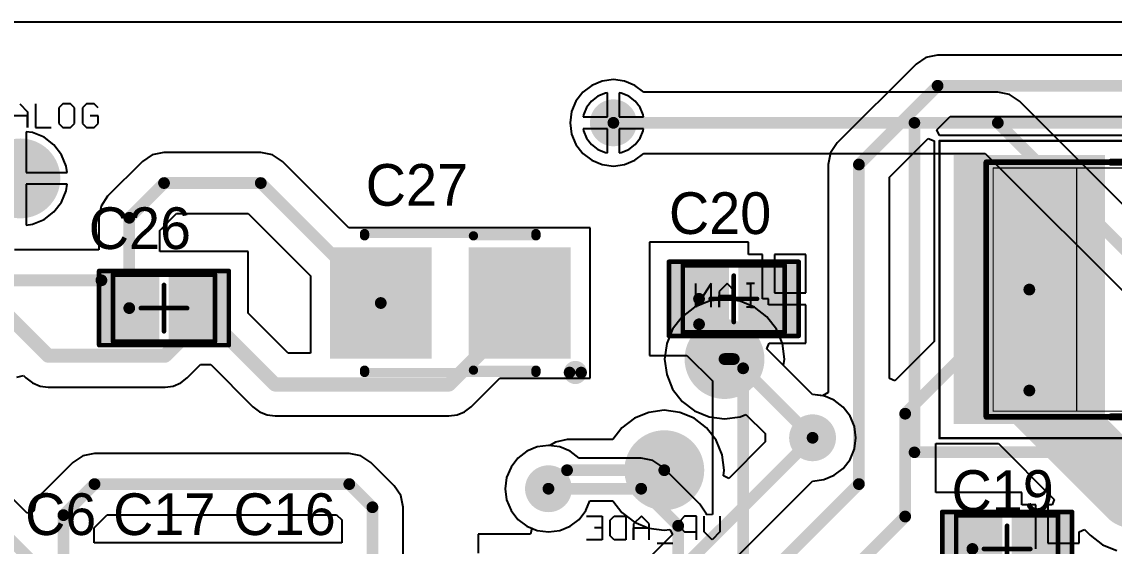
# Model space of a CAD drawing. Header units: millimetres. Extents: x 12 to 126, y 25 to 105.
# Drawn here: x 61.53 to 85.11, y 41.16 to 52.48 of the extents above; entities that cross this region are included whole.
import ezdxf

# ---------------------------------------------------------------- set-up
doc = ezdxf.new("R2010")
doc.units = ezdxf.units.MM
for name, color, linetype in [('BottomLayer', 5, 'Continuous'), ('BottomOverlay', 54, 'Continuous'), ('BottomPaste', 16, 'Continuous'), ('BottomSolder', 6, 'Continuous'), ('Mechanical11', 56, 'Continuous'), ('Mechanical12', 56, 'Continuous'), ('Mechanical13', 56, 'Continuous'), ('Mechanical15', 56, 'Continuous'), ('MultiLayer', 9, 'Continuous'), ('TopLayer', 1, 'Continuous'), ('TopOverlay', 2, 'Continuous'), ('TopPaste', 8, 'Continuous'), ('TopSolder', 216, 'Continuous'), ('ViaHoleLayer', 16, 'Continuous')]:
    doc.layers.add(name, color=color, linetype=linetype)

# ---------------------------------------------------------------- blocks, each defined once
blk = doc.blocks.new('RESC1000X525X52L180M_40')
at = {"layer": 'Mechanical11', "const_width": 0.12}
for points in [[(-5.15, -2.75), (-5.15, 2.75)], [(-5.15, 2.75), (5.15, 2.75)], [(5.15, -2.75), (5.15, 2.75)], [(-5.15, -2.75), (5.15, -2.75)]]:
    blk.add_lwpolyline(points, dxfattribs=at)
at = {"layer": 'Mechanical11', "const_width": 0.06}
for points in [[(-5.18, 2.75, 1), (-5.12, 2.75, 1)], [(-5.18, 2.75, 1), (-5.12, 2.75, 1)], [(5.12, 2.75, 1), (5.18, 2.75, 1)], [(5.12, 2.75, 1), (5.18, 2.75, 1)], [(-5.18, -2.75, 1), (-5.12, -2.75, 1)], [(-5.18, -2.75, 1), (-5.12, -2.75, 1)], [(5.12, -2.75, 1), (5.18, -2.75, 1)], [(5.12, -2.75, 1), (5.18, -2.75, 1)]]:
    blk.add_lwpolyline(points, format="xyb", close=True, dxfattribs=at)
at = {"layer": 'Mechanical12', "const_width": 0.025}
for points in [[(-5, -2.625), (-5, 2.625)], [(-5, 2.625), (-3.2, 2.625)], [(-5, -2.625), (-5, 2.625)], [(-5, 2.625), (5, 2.625)], [(-3.2, -2.625), (-3.2, 2.625)], [(3.2, -2.625), (3.2, 2.625)], [(3.2, 2.625), (5, 2.625)], [(5, -2.625), (5, 2.625)], [(5, -2.625), (5, 2.625)], [(-5, -2.625), (-3.2, -2.625)], [(-5, -2.625), (5, -2.625)], [(3.2, -2.625), (5, -2.625)]]:
    blk.add_lwpolyline(points, dxfattribs=at)
at = {"layer": 'Mechanical12', "const_width": 0.0125}
for points in [[(-5.006, 2.625, 1), (-4.994, 2.625, 1)], [(-5.006, 2.625, 1), (-4.994, 2.625, 1)], [(-5.006, 2.625, 1), (-4.994, 2.625, 1)], [(-5.006, 2.625, 1), (-4.994, 2.625, 1)], [(-3.206, 2.625, 1), (-3.194, 2.625, 1)], [(-3.206, 2.625, 1), (-3.194, 2.625, 1)], [(3.194, 2.625, 1), (3.206, 2.625, 1)], [(3.194, 2.625, 1), (3.206, 2.625, 1)], [(4.994, 2.625, 1), (5.006, 2.625, 1)], [(4.994, 2.625, 1), (5.006, 2.625, 1)], [(4.994, 2.625, 1), (5.006, 2.625, 1)], [(4.994, 2.625, 1), (5.006, 2.625, 1)], [(-5.006, -2.625, 1), (-4.994, -2.625, 1)], [(-5.006, -2.625, 1), (-4.994, -2.625, 1)], [(-5.006, -2.625, 1), (-4.994, -2.625, 1)], [(-5.006, -2.625, 1), (-4.994, -2.625, 1)], [(-3.206, -2.625, 1), (-3.194, -2.625, 1)], [(-3.206, -2.625, 1), (-3.194, -2.625, 1)], [(3.194, -2.625, 1), (3.206, -2.625, 1)], [(3.194, -2.625, 1), (3.206, -2.625, 1)], [(4.994, -2.625, 1), (5.006, -2.625, 1)], [(4.994, -2.625, 1), (5.006, -2.625, 1)], [(4.994, -2.625, 1), (5.006, -2.625, 1)], [(4.994, -2.625, 1), (5.006, -2.625, 1)]]:
    blk.add_lwpolyline(points, format="xyb", close=True, dxfattribs=at)
at = {"layer": 'Mechanical15', "const_width": 0.05}
for points in [[(-6.16, -3.21), (-6.16, 3.21)], [(-6.16, 3.21), (6.16, 3.21)], [(6.16, -3.21), (6.16, 3.21)], [(0, -0.35), (0, 0.35)], [(-0.35, 0), (0.35, 0)], [(-6.16, -3.21), (6.16, -3.21)]]:
    blk.add_lwpolyline(points, dxfattribs=at)
at = {"layer": 'Mechanical15'}
for points, const_width in [([(-6.173, 3.21, 1), (-6.148, 3.21, 1)], 0.025), ([(-6.173, 3.21, 1), (-6.148, 3.21, 1)], 0.025), ([(6.148, 3.21, 1), (6.173, 3.21, 1)], 0.025), ([(6.148, 3.21, 1), (6.173, 3.21, 1)], 0.025), ([(0.25, 0, 1), (-0.25, 0, 1)], 0.05), ([(-0.012, 0.35, 1), (0.013, 0.35, 1)], 0.025), ([(-0.363, 0, 1), (-0.338, 0, 1)], 0.025), ([(-0.262, 0, 1), (-0.238, 0, 1)], 0.025), ([(0.238, 0, 1), (0.262, 0, 1)], 0.025), ([(0.338, 0, 1), (0.363, 0, 1)], 0.025), ([(-0.012, -0.35, 1), (0.013, -0.35, 1)], 0.025), ([(-6.173, -3.21, 1), (-6.148, -3.21, 1)], 0.025), ([(-6.173, -3.21, 1), (-6.148, -3.21, 1)], 0.025), ([(6.148, -3.21, 1), (6.173, -3.21, 1)], 0.025), ([(6.148, -3.21, 1), (6.173, -3.21, 1)], 0.025)]:
    blk.add_lwpolyline(points, format="xyb", close=True, dxfattribs=dict(at, const_width=const_width))
at = {"layer": 'TopLayer'}
for points in [[(-2.685, 2.805), (-5.755, 2.805), (-2.685, -2.805), (-5.755, -2.805)], [(2.685, -2.805), (5.755, -2.805), (2.685, 2.805), (5.755, 2.805)]]:
    blk.add_solid(points, dxfattribs=at)
at = {"layer": 'TopOverlay', "const_width": 0.15}
for points in [[(-2.46, 2.75), (2.46, 2.75)], [(-2.46, -2.75), (2.46, -2.75)]]:
    blk.add_lwpolyline(points, dxfattribs=at)
at = {"layer": 'TopOverlay', "const_width": 0.075}
for points in [[(-2.497, 2.75, 1), (-2.422, 2.75, 1)], [(2.422, 2.75, 1), (2.497, 2.75, 1)], [(-2.497, -2.75, 1), (-2.422, -2.75, 1)], [(2.422, -2.75, 1), (2.497, -2.75, 1)]]:
    blk.add_lwpolyline(points, format="xyb", close=True, dxfattribs=at)
at = {"layer": 'TopPaste'}
for points in [[(-2.685, 2.805), (-5.755, 2.805), (-2.685, -2.805), (-5.755, -2.805)], [(2.685, -2.805), (5.755, -2.805), (2.685, 2.805), (5.755, 2.805)]]:
    blk.add_solid(points, dxfattribs=at)
at = {"layer": 'TopSolder'}
for points in [[(-2.585, 2.905), (-5.855, 2.905), (-2.585, -2.905), (-5.855, -2.905)], [(2.585, -2.905), (5.855, -2.905), (2.585, 2.905), (5.855, 2.905)]]:
    blk.add_solid(points, dxfattribs=at)
blk = doc.blocks.new('C0805_56')
at = {"layer": 'Mechanical13', "const_width": 0.1}
for points in [[(-1.1, -0.725), (-1.1, 0.725)], [(-1.1, 0.725), (1.1, 0.725)], [(1.1, -0.725), (1.1, 0.725)], [(-1.1, -0.725), (1.1, -0.725)]]:
    blk.add_lwpolyline(points, dxfattribs=at)
at = {"layer": 'Mechanical13', "const_width": 0.05}
for points in [[(-1.125, 0.725, 1), (-1.075, 0.725, 1)], [(-1.125, 0.725, 1), (-1.075, 0.725, 1)], [(1.075, 0.725, 1), (1.125, 0.725, 1)], [(1.075, 0.725, 1), (1.125, 0.725, 1)], [(-1.125, -0.725, 1), (-1.075, -0.725, 1)], [(-1.125, -0.725, 1), (-1.075, -0.725, 1)], [(1.075, -0.725, 1), (1.125, -0.725, 1)], [(1.075, -0.725, 1), (1.125, -0.725, 1)]]:
    blk.add_lwpolyline(points, format="xyb", close=True, dxfattribs=at)
at = {"layer": 'Mechanical15', "const_width": 0.1}
for points in [[(-1.4, -0.8), (-1.4, 0.8)], [(-1.4, 0.8), (1.4, 0.8)], [(1.4, -0.8), (1.4, 0.8)], [(0, -0.5), (0, 0.5)], [(-0.5, 0), (0.5, 0)], [(-1.4, -0.8), (1.4, -0.8)]]:
    blk.add_lwpolyline(points, dxfattribs=at)
at = {"layer": 'Mechanical15', "const_width": 0.05}
for points in [[(-1.425, 0.8, 1), (-1.375, 0.8, 1)], [(-1.425, 0.8, 1), (-1.375, 0.8, 1)], [(1.375, 0.8, 1), (1.425, 0.8, 1)], [(1.375, 0.8, 1), (1.425, 0.8, 1)], [(-0.025, 0.5, 1), (0.025, 0.5, 1)], [(-0.525, 0, 1), (-0.475, 0, 1)], [(0.475, 0, 1), (0.525, 0, 1)], [(-0.025, -0.5, 1), (0.025, -0.5, 1)], [(-1.425, -0.8, 1), (-1.375, -0.8, 1)], [(-1.425, -0.8, 1), (-1.375, -0.8, 1)], [(1.375, -0.8, 1), (1.425, -0.8, 1)], [(1.375, -0.8, 1), (1.425, -0.8, 1)]]:
    blk.add_lwpolyline(points, format="xyb", close=True, dxfattribs=at)
at = {"layer": 'TopLayer'}
for points in [[(-0.2, -0.7), (-0.2, 0.7), (-1.3, -0.7), (-1.3, 0.7)], [(1.3, -0.7), (1.3, 0.7), (0.2, -0.7), (0.2, 0.7)]]:
    blk.add_solid(points, dxfattribs=at)
at = {"layer": 'TopPaste'}
for points in [[(-0.2, -0.7), (-0.2, 0.7), (-1.3, -0.7), (-1.3, 0.7)], [(1.3, -0.7), (1.3, 0.7), (0.2, -0.7), (0.2, 0.7)]]:
    blk.add_solid(points, dxfattribs=at)
at = {"layer": 'TopSolder'}
for points in [[(-0.1, -0.8), (-0.1, 0.8), (-1.4, -0.8), (-1.4, 0.8)], [(1.4, -0.8), (1.4, 0.8), (0.1, -0.8), (0.1, 0.8)]]:
    blk.add_solid(points, dxfattribs=at)
blk = doc.blocks.new('C0805_57')
at = {"layer": 'Mechanical13', "const_width": 0.1}
for points in [[(-1.1, 0.725), (-1.1, -0.725)], [(1.1, 0.725), (-1.1, 0.725)], [(1.1, 0.725), (1.1, -0.725)], [(1.1, -0.725), (-1.1, -0.725)]]:
    blk.add_lwpolyline(points, dxfattribs=at)
at = {"layer": 'Mechanical13', "const_width": 0.05}
for points in [[(-1.125, 0.725, 1), (-1.075, 0.725, 1)], [(-1.125, 0.725, 1), (-1.075, 0.725, 1)], [(1.075, 0.725, 1), (1.125, 0.725, 1)], [(1.075, 0.725, 1), (1.125, 0.725, 1)], [(-1.125, -0.725, 1), (-1.075, -0.725, 1)], [(-1.125, -0.725, 1), (-1.075, -0.725, 1)], [(1.075, -0.725, 1), (1.125, -0.725, 1)], [(1.075, -0.725, 1), (1.125, -0.725, 1)]]:
    blk.add_lwpolyline(points, format="xyb", close=True, dxfattribs=at)
at = {"layer": 'Mechanical15', "const_width": 0.1}
for points in [[(-1.4, 0.8), (-1.4, -0.8)], [(1.4, 0.8), (-1.4, 0.8)], [(1.4, 0.8), (1.4, -0.8)], [(0, 0.5), (0, -0.5)], [(0.5, 0), (-0.5, 0)], [(1.4, -0.8), (-1.4, -0.8)]]:
    blk.add_lwpolyline(points, dxfattribs=at)
at = {"layer": 'Mechanical15', "const_width": 0.05}
for points in [[(-1.425, 0.8, 1), (-1.375, 0.8, 1)], [(-1.425, 0.8, 1), (-1.375, 0.8, 1)], [(1.375, 0.8, 1), (1.425, 0.8, 1)], [(1.375, 0.8, 1), (1.425, 0.8, 1)], [(-0.025, 0.5, 1), (0.025, 0.5, 1)], [(-0.525, 0, 1), (-0.475, 0, 1)], [(0.475, 0, 1), (0.525, 0, 1)], [(-0.025, -0.5, 1), (0.025, -0.5, 1)], [(-1.425, -0.8, 1), (-1.375, -0.8, 1)], [(-1.425, -0.8, 1), (-1.375, -0.8, 1)], [(1.375, -0.8, 1), (1.425, -0.8, 1)], [(1.375, -0.8, 1), (1.425, -0.8, 1)]]:
    blk.add_lwpolyline(points, format="xyb", close=True, dxfattribs=at)
at = {"layer": 'TopLayer'}
for points in [[(-0.2, -0.7), (-0.2, 0.7), (-1.3, -0.7), (-1.3, 0.7)], [(1.3, -0.7), (1.3, 0.7), (0.2, -0.7), (0.2, 0.7)]]:
    blk.add_solid(points, dxfattribs=at)
at = {"layer": 'TopPaste'}
for points in [[(-0.2, -0.7), (-0.2, 0.7), (-1.3, -0.7), (-1.3, 0.7)], [(1.3, -0.7), (1.3, 0.7), (0.2, -0.7), (0.2, 0.7)]]:
    blk.add_solid(points, dxfattribs=at)
at = {"layer": 'TopSolder'}
for points in [[(-0.1, -0.8), (-0.1, 0.8), (-1.4, -0.8), (-1.4, 0.8)], [(1.4, -0.8), (1.4, 0.8), (0.1, -0.8), (0.1, 0.8)]]:
    blk.add_solid(points, dxfattribs=at)
blk = doc.blocks.new('C0805_80')
at = {"layer": 'Mechanical13', "const_width": 0.1}
for points in [[(-1.1, -0.725), (-1.1, 0.725)], [(-1.1, 0.725), (1.1, 0.725)], [(1.1, -0.725), (1.1, 0.725)], [(-1.1, -0.725), (1.1, -0.725)]]:
    blk.add_lwpolyline(points, dxfattribs=at)
at = {"layer": 'Mechanical13', "const_width": 0.05}
for points in [[(-1.125, 0.725, 1), (-1.075, 0.725, 1)], [(-1.125, 0.725, 1), (-1.075, 0.725, 1)], [(1.075, 0.725, 1), (1.125, 0.725, 1)], [(1.075, 0.725, 1), (1.125, 0.725, 1)], [(-1.125, -0.725, 1), (-1.075, -0.725, 1)], [(-1.125, -0.725, 1), (-1.075, -0.725, 1)], [(1.075, -0.725, 1), (1.125, -0.725, 1)], [(1.075, -0.725, 1), (1.125, -0.725, 1)]]:
    blk.add_lwpolyline(points, format="xyb", close=True, dxfattribs=at)
at = {"layer": 'Mechanical15', "const_width": 0.1}
for points in [[(-1.4, -0.8), (-1.4, 0.8)], [(-1.4, 0.8), (1.4, 0.8)], [(1.4, -0.8), (1.4, 0.8)], [(0, -0.5), (0, 0.5)], [(-0.5, 0), (0.5, 0)], [(-1.4, -0.8), (1.4, -0.8)]]:
    blk.add_lwpolyline(points, dxfattribs=at)
at = {"layer": 'Mechanical15', "const_width": 0.05}
for points in [[(-1.425, 0.8, 1), (-1.375, 0.8, 1)], [(-1.425, 0.8, 1), (-1.375, 0.8, 1)], [(1.375, 0.8, 1), (1.425, 0.8, 1)], [(1.375, 0.8, 1), (1.425, 0.8, 1)], [(-0.025, 0.5, 1), (0.025, 0.5, 1)], [(-0.525, 0, 1), (-0.475, 0, 1)], [(0.475, 0, 1), (0.525, 0, 1)], [(-0.025, -0.5, 1), (0.025, -0.5, 1)], [(-1.425, -0.8, 1), (-1.375, -0.8, 1)], [(-1.425, -0.8, 1), (-1.375, -0.8, 1)], [(1.375, -0.8, 1), (1.425, -0.8, 1)], [(1.375, -0.8, 1), (1.425, -0.8, 1)]]:
    blk.add_lwpolyline(points, format="xyb", close=True, dxfattribs=at)
at = {"layer": 'TopLayer'}
for points in [[(-0.2, -0.7), (-0.2, 0.7), (-1.3, -0.7), (-1.3, 0.7)], [(1.3, -0.7), (1.3, 0.7), (0.2, -0.7), (0.2, 0.7)]]:
    blk.add_solid(points, dxfattribs=at)
at = {"layer": 'TopPaste'}
for points in [[(-0.2, -0.7), (-0.2, 0.7), (-1.3, -0.7), (-1.3, 0.7)], [(1.3, -0.7), (1.3, 0.7), (0.2, -0.7), (0.2, 0.7)]]:
    blk.add_solid(points, dxfattribs=at)
at = {"layer": 'TopSolder'}
for points in [[(-0.1, -0.8), (-0.1, 0.8), (-1.4, -0.8), (-1.4, 0.8)], [(1.4, -0.8), (1.4, 0.8), (0.1, -0.8), (0.1, 0.8)]]:
    blk.add_solid(points, dxfattribs=at)
blk = doc.blocks.new('3528_81')
at = {"layer": 'TopLayer'}
for points in [[(-2.5, -1.1), (-0.5, -1.1), (-2.5, 1.1), (-0.5, 1.1)], [(0.5, -1.1), (2.5, -1.1), (0.5, 1.1), (2.5, 1.1)]]:
    blk.add_solid(points, dxfattribs=at)
at = {"layer": 'TopOverlay'}
for points, const_width in [([(-2.575, 1.5, 1), (-2.825, 1.5, 1)], 0.25), ([(-2.887, 1.5, 1), (-2.763, 1.5, 1)], 0.125), ([(-2.637, 1.5, 1), (-2.512, 1.5, 1)], 0.125), ([(-1.9, 1.5, 1), (-1.8, 1.5, 1)], 0.1), ([(-1.9, 1.45, 1), (-1.8, 1.45, 1)], 0.1), ([(-0.55, 1.45, 1), (-0.45, 1.45, 1)], 0.1), ([(1.8, 1.5, 1), (1.9, 1.5, 1)], 0.1), ([(1.8, 1.5, 1), (1.9, 1.5, 1)], 0.1), ([(1.8, 1.45, 1), (1.9, 1.45, 1)], 0.1), ([(-1.9, -1.45, 1), (-1.8, -1.45, 1)], 0.1), ([(-1.9, -1.5, 1), (-1.8, -1.5, 1)], 0.1), ([(-0.55, -1.45, 1), (-0.45, -1.45, 1)], 0.1), ([(1.8, -1.45, 1), (1.9, -1.45, 1)], 0.1), ([(1.8, -1.5, 1), (1.9, -1.5, 1)], 0.1), ([(1.8, -1.5, 1), (1.9, -1.5, 1)], 0.1)]:
    blk.add_lwpolyline(points, format="xyb", close=True, dxfattribs=dict(at, const_width=const_width))
at = {"layer": 'TopOverlay', "const_width": 0.2}
for points in [[(1.85, 1.5), (-1.85, 1.5)], [(-0.5, 1.45), (-1.85, 1.45)], [(1.85, 1.5), (1.85, 1.45)], [(-0.5, -1.45), (-1.85, -1.45)], [(1.85, -1.5), (-1.85, -1.5)], [(1.85, -1.45), (1.85, -1.5)]]:
    blk.add_lwpolyline(points, dxfattribs=at)
at = {"layer": 'TopPaste'}
for points in [[(-2.5, -1.1), (-0.5, -1.1), (-2.5, 1.1), (-0.5, 1.1)], [(0.5, -1.1), (2.5, -1.1), (0.5, 1.1), (2.5, 1.1)]]:
    blk.add_solid(points, dxfattribs=at)
at = {"layer": 'TopSolder'}
for points in [[(-2.6, -1.2), (-0.4, -1.2), (-2.6, 1.2), (-0.4, 1.2)], [(0.4, -1.2), (2.6, -1.2), (0.4, 1.2), (2.6, 1.2)]]:
    blk.add_solid(points, dxfattribs=at)

msp = doc.modelspace()

# ---------------------------------------------------------------- linework, layer by layer
at = {"layer": 'BottomLayer'}
for p, q in [((55.14, 52.48), (87.318, 52.48)), ((74.058, 51.203), (73.833, 51.109)), ((74.3, 51.234), (74.058, 51.203)), ((74.542, 51.203), (74.3, 51.234)), ((74.767, 51.109), (74.542, 51.203)), ((73.639, 50.961), (73.491, 50.767)), ((73.833, 51.109), (73.639, 50.961)), ((74.961, 50.961), (74.767, 51.109)), ((74.962, 50.96), (74.961, 50.961)), ((82.6, 50.96), (74.962, 50.96)), ((82.852, 50.909), (82.6, 50.96)), ((82.6, 50.96), (82.6, 50.96)), ((73.491, 50.767), (73.397, 50.542)), ((83.066, 50.766), (82.852, 50.909)), ((87.201, 46.632), (83.066, 50.766)), ((73.397, 50.542), (73.366, 50.3)), ((73.366, 50.3), (73.397, 50.058)), ((73.397, 50.058), (73.491, 49.833)), ((73.491, 49.833), (73.639, 49.639)), ((73.639, 49.639), (73.833, 49.491)), ((74.767, 49.491), (74.961, 49.639)), ((74.961, 49.639), (74.962, 49.64)), ((74.962, 49.64), (82.327, 49.64)), ((82.327, 49.64), (87.318, 44.649)), ((73.833, 49.491), (74.058, 49.397)), ((74.058, 49.397), (74.3, 49.366)), ((74.3, 49.366), (74.542, 49.397)), ((74.542, 49.397), (74.767, 49.491)), ((76.7, 46.493), (76.365, 46.449)), ((77.035, 46.449), (76.7, 46.493)), ((76.053, 46.32), (75.786, 46.114)), ((76.365, 46.449), (76.053, 46.32)), ((77.347, 46.32), (77.035, 46.449)), ((77.614, 46.114), (77.347, 46.32)), ((75.786, 46.114), (75.58, 45.847)), ((77.82, 45.847), (77.614, 46.114)), ((75.58, 45.847), (75.451, 45.535)), ((77.949, 45.535), (77.82, 45.847)), ((75.451, 45.535), (75.407, 45.2)), ((77.993, 45.2), (77.949, 45.535)), ((75.407, 45.2), (75.451, 44.865)), ((77.974, 45.058), (77.993, 45.2)), ((78.599, 44.434), (77.974, 45.058)), ((75.451, 44.865), (75.58, 44.553)), ((75.58, 44.553), (75.786, 44.286)), ((78.6, 44.434), (78.599, 44.434)), ((78.842, 44.403), (78.6, 44.434)), ((79.067, 44.309), (78.842, 44.403)), ((75.4, 44.093), (75.065, 44.049)), ((75.735, 44.049), (75.4, 44.093)), ((75.786, 44.286), (76.053, 44.08)), ((79.261, 44.161), (79.067, 44.309)), ((79.409, 43.967), (79.261, 44.161)), ((74.753, 43.92), (74.486, 43.714)), ((75.065, 44.049), (74.753, 43.92)), ((76.047, 43.92), (75.735, 44.049)), ((76.314, 43.714), (76.047, 43.92)), ((76.053, 44.08), (76.365, 43.951)), ((76.365, 43.951), (76.7, 43.907)), ((76.7, 43.907), (77.035, 43.951)), ((77.035, 43.951), (77.163, 44.004)), ((77.163, 44.004), (77.578, 43.589)), ((79.503, 43.742), (79.409, 43.967)), ((74.486, 43.714), (74.29, 43.46)), ((76.52, 43.447), (76.314, 43.714)), ((79.534, 43.5), (79.503, 43.742)), ((73.048, 43.409), (72.929, 43.331)), ((73.3, 43.46), (73.048, 43.409)), ((74.29, 43.46), (73.3, 43.46)), ((73.3, 43.46), (73.3, 43.46)), ((76.649, 43.135), (76.52, 43.447)), ((77.578, 43.411), (76.791, 42.624)), ((77.578, 43.589), (77.578, 43.411)), ((79.503, 43.258), (79.534, 43.5)), ((72.433, 43.209), (72.239, 43.061)), ((72.658, 43.303), (72.433, 43.209)), ((72.9, 43.334), (72.658, 43.303)), ((72.929, 43.331), (72.9, 43.334)), ((79.409, 43.033), (79.503, 43.258)), ((72.239, 43.061), (72.091, 42.867)), ((76.693, 42.8), (76.649, 43.135)), ((79.261, 42.839), (79.409, 43.033)), ((72.091, 42.867), (71.997, 42.642)), ((76.677, 42.68), (76.693, 42.8)), ((76.791, 42.624), (76.677, 42.68)), ((78.842, 42.597), (79.067, 42.691)), ((79.067, 42.691), (79.261, 42.839)), ((71.997, 42.642), (71.966, 42.4)), ((76.01, 39.977), (78.599, 42.566)), ((78.599, 42.566), (78.6, 42.566)), ((78.6, 42.566), (78.842, 42.597)), ((71.966, 42.4), (71.997, 42.158)), ((71.997, 42.158), (72.091, 41.933)), ((73.709, 41.933), (73.795, 42.14)), ((73.795, 42.14), (74.29, 42.14)), ((74.29, 42.14), (74.486, 41.886)), ((72.091, 41.933), (72.239, 41.739)), ((72.239, 41.739), (72.433, 41.591)), ((73.367, 41.591), (73.561, 41.739)), ((73.561, 41.739), (73.709, 41.933)), ((74.486, 41.886), (74.753, 41.68)), ((72.433, 41.591), (72.658, 41.497)), ((73.142, 41.497), (73.367, 41.591)), ((74.753, 41.68), (75.065, 41.551)), ((75.065, 41.551), (75.4, 41.507)), ((75.4, 41.507), (75.52, 41.523)), ((75.52, 41.523), (75.576, 41.409)), ((72.658, 41.497), (72.9, 41.466)), ((72.9, 41.466), (73.142, 41.497)), ((75.576, 41.409), (75.127, 40.96))]:
    msp.add_line(p, q, dxfattribs=at)
for points, const_width in [([(74.097, 50.3, 1), (74.503, 50.3, 1)], 0.406), ([(74.237, 50.3, 1), (74.364, 50.3, 1)], 0.127), ([(82.536, 50.3, 1), (82.663, 50.3, 1)], 0.127), ([(82.536, 50.3, 1), (82.663, 50.3, 1)], 0.127), ([(76.319, 45.2, 1), (77.081, 45.2, 1)], 0.762), ([(76.636, 45.2, 1), (76.763, 45.2, 1)], 0.127), ([(76.836, 45.2, 1), (76.963, 45.2, 1)], 0.127), ([(76.836, 45.2, 1), (76.963, 45.2, 1)], 0.127), ([(78.397, 43.5, 1), (78.803, 43.5, 1)], 0.406), ([(78.537, 43.5, 1), (78.664, 43.5, 1)], 0.127), ([(78.537, 43.5, 1), (78.664, 43.5, 1)], 0.127), ([(75.019, 42.8, 1), (75.781, 42.8, 1)], 0.762), ([(73.237, 42.8, 1), (73.364, 42.8, 1)], 0.127), ([(73.237, 42.8, 1), (73.364, 42.8, 1)], 0.127), ([(75.336, 42.8, 1), (75.463, 42.8, 1)], 0.127), ([(72.697, 42.4, 1), (73.103, 42.4, 1)], 0.406), ([(72.836, 42.4, 1), (72.963, 42.4, 1)], 0.127)]:
    msp.add_lwpolyline(points, format="xyb", close=True, dxfattribs=dict(at, const_width=const_width))
at = {"layer": 'BottomLayer', "const_width": 0.254}
for points in [[(74.3, 50.3), (82.6, 50.3)], [(82.6, 50.3), (93.125, 39.775)], [(76.7, 45.2), (76.9, 45.2)], [(76.9, 45.2), (78.6, 43.5)], [(75.4, 40.3), (78.6, 43.5)], [(72.9, 42.4), (73.3, 42.8)], [(73.3, 42.8), (75.4, 42.8)]]:
    msp.add_lwpolyline(points, dxfattribs=at)
at = {"layer": 'BottomOverlay'}
for p, q in [((76.415, 46.828), (76.077, 46.32)), ((76.077, 46.32), (76.077, 46.828)), ((76.415, 46.32), (76.415, 46.828)), ((76.754, 46.828), (76.585, 46.658)), ((76.923, 46.658), (76.754, 46.828)), ((77.347, 46.828), (77.177, 46.828)), ((77.177, 46.828), (77.262, 46.828)), ((77.262, 46.828), (77.262, 46.32)), ((76.585, 46.658), (76.585, 46.32)), ((76.585, 46.32), (76.585, 46.574)), ((76.585, 46.574), (76.923, 46.574)), ((76.923, 46.32), (76.923, 46.658)), ((77.347, 46.32), (77.177, 46.32)), ((77.262, 46.32), (77.347, 46.32)), ((73.722, 41.808), (74.061, 41.808)), ((74.061, 41.808), (74.061, 41.3)), ((74.23, 41.723), (74.315, 41.808)), ((74.315, 41.808), (74.569, 41.808)), ((74.569, 41.808), (74.569, 41.3)), ((74.907, 41.808), (74.738, 41.639)), ((75.076, 41.639), (74.907, 41.808)), ((75.838, 41.808), (75.754, 41.723)), ((76.092, 41.808), (75.838, 41.808)), ((76.092, 41.3), (76.092, 41.808)), ((76.261, 41.469), (76.261, 41.808)), ((76.6, 41.808), (76.6, 41.469)), ((74.061, 41.554), (73.892, 41.554)), ((74.23, 41.385), (74.23, 41.723)), ((74.738, 41.639), (74.738, 41.3)), ((74.738, 41.3), (74.738, 41.554)), ((74.738, 41.554), (75.076, 41.554)), ((75.076, 41.3), (75.076, 41.639)), ((75.754, 41.723), (75.754, 41.554)), ((75.754, 41.554), (75.838, 41.469)), ((74.061, 41.3), (73.722, 41.3)), ((74.315, 41.3), (74.23, 41.385)), ((74.569, 41.3), (74.315, 41.3)), ((75.838, 41.469), (76.092, 41.469)), ((76.431, 41.3), (76.261, 41.469)), ((76.6, 41.469), (76.431, 41.3)), ((75.584, 41.215), (75.246, 41.215))]:
    msp.add_line(p, q, dxfattribs=at)
at = {"layer": 'BottomPaste', "const_width": 0.762}
for points in [[(76.319, 45.2, 1), (77.081, 45.2, 1)], [(75.019, 42.8, 1), (75.781, 42.8, 1)]]:
    msp.add_lwpolyline(points, format="xyb", close=True, dxfattribs=at)
at = {"layer": 'BottomSolder'}
for points, const_width in [([(74.047, 50.3, 1), (74.553, 50.3, 1)], 0.506), ([(76.269, 45.2, 1), (77.131, 45.2, 1)], 0.862), ([(78.347, 43.5, 1), (78.853, 43.5, 1)], 0.506), ([(74.969, 42.8, 1), (75.831, 42.8, 1)], 0.862), ([(72.647, 42.4, 1), (73.153, 42.4, 1)], 0.506)]:
    msp.add_lwpolyline(points, format="xyb", close=True, dxfattribs=dict(at, const_width=const_width))
at = {"layer": 'MultiLayer', "const_width": 0.406}
for points in [[(74.097, 50.3, 1), (74.503, 50.3, 1)], [(78.397, 43.5, 1), (78.803, 43.5, 1)], [(72.697, 42.4, 1), (73.103, 42.4, 1)]]:
    msp.add_lwpolyline(points, format="xyb", close=True, dxfattribs=at)
at = {"layer": 'TopLayer'}
for p, q in [((59.4, 52.48), (92.727, 52.48)), ((81.048, 51.709), (80.834, 51.566)), ((81.3, 51.76), (81.048, 51.709)), ((87.32, 51.76), (81.3, 51.76)), ((80.834, 51.566), (79.134, 49.866)), ((80.834, 51.566), (80.834, 51.566)), ((74.128, 50.943), (73.967, 50.877)), ((74.173, 50.949), (74.128, 50.943)), ((74.173, 50.427), (74.173, 50.949)), ((74.472, 50.943), (74.427, 50.949)), ((74.427, 50.949), (74.427, 50.427)), ((74.633, 50.877), (74.472, 50.943)), ((73.829, 50.771), (73.723, 50.633)), ((73.967, 50.877), (73.829, 50.771)), ((74.771, 50.771), (74.633, 50.877)), ((74.877, 50.633), (74.771, 50.771)), ((73.657, 50.472), (73.651, 50.427)), ((73.723, 50.633), (73.657, 50.472)), ((74.943, 50.472), (74.877, 50.633)), ((74.949, 50.427), (74.943, 50.472)), ((73.651, 50.427), (74.173, 50.427)), ((74.427, 50.427), (74.949, 50.427)), ((81.285, 50.152), (81.573, 50.44)), ((81.573, 50.44), (87.047, 50.44)), ((61.765, 50.09), (61.627, 50.108)), ((61.627, 50.108), (61.627, 49.227)), ((62.012, 49.987), (61.765, 50.09)), ((62.225, 49.825), (62.012, 49.987)), ((74.173, 50.173), (73.651, 50.173)), ((73.651, 50.173), (73.657, 50.128)), ((73.657, 50.128), (73.723, 49.967)), ((74.173, 49.651), (74.173, 50.173)), ((74.949, 50.173), (74.427, 50.173)), ((74.427, 50.173), (74.427, 49.651)), ((74.877, 49.967), (74.943, 50.128)), ((74.943, 50.128), (74.949, 50.173)), ((81.338, 50.025), (81.285, 50.152)), ((85.335, 50.025), (81.338, 50.025)), ((62.387, 49.612), (62.225, 49.825)), ((73.723, 49.967), (73.829, 49.829)), ((73.829, 49.829), (73.967, 49.723)), ((74.633, 49.723), (74.771, 49.829)), ((74.771, 49.829), (74.877, 49.967)), ((79.134, 49.866), (78.991, 49.652)), ((80.26, 49.127), (81.098, 49.965)), ((81.098, 49.965), (81.225, 49.912)), ((81.225, 49.912), (81.225, 45.578)), ((62.49, 49.365), (62.387, 49.612)), ((64.348, 49.609), (64.134, 49.466)), ((64.6, 49.66), (64.348, 49.609)), ((66.69, 49.66), (64.6, 49.66)), ((66.942, 49.609), (66.69, 49.66)), ((66.69, 49.66), (66.69, 49.66)), ((67.156, 49.466), (66.942, 49.609)), ((73.967, 49.723), (74.128, 49.657)), ((74.128, 49.657), (74.173, 49.651)), ((74.427, 49.651), (74.472, 49.657)), ((74.472, 49.657), (74.633, 49.723)), ((78.991, 49.652), (78.94, 49.4)), ((62.508, 49.227), (62.49, 49.365)), ((64.134, 49.466), (63.384, 48.716)), ((64.134, 49.466), (64.134, 49.466)), ((68.593, 48.03), (67.156, 49.466)), ((78.94, 49.4), (78.94, 49.4)), ((78.94, 49.4), (78.94, 44.481)), ((61.627, 49.227), (62.508, 49.227)), ((80.26, 44.779), (80.26, 49.127)), ((62.508, 48.973), (61.627, 48.973)), ((61.627, 48.973), (61.627, 48.092)), ((62.387, 48.588), (62.49, 48.835)), ((62.49, 48.835), (62.508, 48.973)), ((62.225, 48.375), (62.387, 48.588)), ((63.384, 48.716), (63.241, 48.502)), ((62.012, 48.213), (62.225, 48.375)), ((63.241, 48.502), (63.19, 48.25)), ((64.51, 47.977), (64.873, 48.34)), ((64.873, 48.34), (66.417, 48.34)), ((66.417, 48.34), (67.76, 46.997)), ((61.627, 48.092), (61.765, 48.11)), ((61.765, 48.11), (62.012, 48.213)), ((63.19, 48.25), (63.19, 48.25)), ((63.19, 48.25), (63.19, 47.56)), ((64.51, 47.52), (64.51, 47.977)), ((73.8, 48.03), (68.593, 48.03)), ((73.8, 44.79), (73.8, 48.03)), ((77.22, 47.72), (75.08, 47.72)), ((75.08, 47.72), (75.08, 45.28)), ((77.22, 47.454), (77.22, 47.72)), ((63.19, 47.56), (61.373, 47.56)), ((66.42, 47.52), (64.51, 47.52)), ((66.42, 46.189), (66.42, 47.52)), ((77.523, 47.454), (77.22, 47.454)), ((77.523, 46.5), (77.523, 47.454)), ((78.454, 47.454), (77.777, 47.454)), ((77.777, 47.454), (77.777, 46.627)), ((78.454, 46.627), (78.454, 47.454)), ((67.76, 46.997), (67.76, 45.328)), ((77.65, 46.5), (77.523, 46.5)), ((77.65, 46.373), (77.65, 46.5)), ((77.777, 46.627), (78.454, 46.627)), ((78.454, 46.373), (77.65, 46.373)), ((78.454, 45.546), (78.454, 46.373)), ((67.281, 45.328), (66.42, 46.189)), ((77.614, 45.419), (77.666, 45.546)), ((77.666, 45.546), (78.454, 45.546)), ((81.225, 45.578), (80.377, 44.73)), ((67.76, 45.328), (67.281, 45.328)), ((75.08, 45.28), (75.887, 45.28)), ((75.887, 45.28), (76.44, 44.727)), ((78.599, 44.434), (77.614, 45.419)), ((65.103, 44.793), (65.389, 45.08)), ((65.389, 45.08), (65.611, 45.08)), ((65.611, 45.08), (66.52, 44.17)), ((61.426, 44.809), (61.566, 44.848)), ((61.566, 44.848), (61.62, 44.793)), ((61.62, 44.793), (61.761, 44.686)), ((61.761, 44.686), (61.924, 44.618)), ((61.924, 44.618), (62.1, 44.595)), ((62.1, 44.595), (64.623, 44.595)), ((64.623, 44.595), (64.798, 44.618)), ((64.798, 44.618), (64.962, 44.686)), ((64.962, 44.686), (65.103, 44.793)), ((71.23, 44.17), (71.849, 44.79)), ((71.849, 44.79), (73.8, 44.79)), ((76.44, 44.727), (76.44, 41.845)), ((80.377, 44.73), (80.26, 44.779)), ((78.6, 44.434), (78.599, 44.434)), ((78.813, 44.406), (78.6, 44.434)), ((78.94, 44.481), (78.813, 44.406)), ((66.52, 44.17), (66.661, 44.063)), ((71.089, 44.063), (71.23, 44.17)), ((66.661, 44.063), (66.824, 43.995)), ((66.824, 43.995), (67, 43.972)), ((67, 43.972), (70.75, 43.972)), ((70.75, 43.972), (70.925, 43.995)), ((70.925, 43.995), (71.089, 44.063)), ((61.649, 41.873), (60.261, 43.262)), ((63.1, 43.16), (62.848, 43.109)), ((68.6, 43.16), (63.1, 43.16)), ((68.852, 43.109), (68.6, 43.16)), ((68.6, 43.16), (68.6, 43.16)), ((72.433, 43.209), (72.239, 43.061)), ((72.658, 43.303), (72.433, 43.209)), ((72.9, 43.334), (72.658, 43.303)), ((73.142, 43.303), (72.9, 43.334)), ((73.367, 43.209), (73.142, 43.303)), ((73.561, 43.061), (73.367, 43.209)), ((81.26, 42.32), (81.26, 43.375)), ((81.26, 43.375), (82.613, 43.375)), ((82.613, 43.375), (83.817, 42.171)), ((62.634, 42.966), (61.964, 42.296)), ((62.848, 43.109), (62.634, 42.966)), ((62.634, 42.966), (62.634, 42.966)), ((69.066, 42.966), (68.852, 43.109)), ((69.566, 42.466), (69.066, 42.966)), ((72.239, 43.061), (72.091, 42.867)), ((73.562, 43.06), (73.561, 43.061)), ((74.9, 43.06), (73.562, 43.06)), ((75.152, 43.009), (74.9, 43.06)), ((74.9, 43.06), (74.9, 43.06)), ((75.366, 42.866), (75.152, 43.009)), ((72.091, 42.867), (71.997, 42.642)), ((76.166, 42.067), (75.366, 42.866)), ((69.709, 42.252), (69.566, 42.466)), ((69.566, 42.466), (69.566, 42.466)), ((71.997, 42.642), (71.966, 42.4)), ((61.964, 42.296), (61.821, 42.082)), ((69.76, 42), (69.709, 42.252)), ((71.966, 42.4), (71.997, 42.158)), ((83.12, 42.32), (81.26, 42.32)), ((83.12, 42.054), (83.12, 42.32)), ((61.821, 42.082), (61.787, 41.915)), ((69.76, 40.159), (69.76, 42)), ((69.76, 42), (69.76, 42)), ((71.997, 42.158), (72.091, 41.933)), ((76.309, 41.853), (76.166, 42.067)), ((76.166, 42.067), (76.166, 42.067)), ((83.423, 42.054), (83.12, 42.054)), ((83.423, 41.1), (83.423, 42.054)), ((83.769, 42.054), (83.677, 42.054)), ((83.677, 42.054), (83.677, 41.227)), ((83.817, 42.171), (83.769, 42.054)), ((61.787, 41.915), (61.649, 41.873)), ((63.09, 41.557), (63.373, 41.84)), ((63.373, 41.84), (68.327, 41.84)), ((68.327, 41.84), (68.44, 41.727)), ((72.091, 41.933), (72.239, 41.739)), ((72.239, 41.739), (72.433, 41.591)), ((76.313, 41.833), (76.309, 41.853)), ((76.44, 41.845), (76.313, 41.833)), ((63.09, 41.23), (63.09, 41.557)), ((68.44, 41.727), (68.44, 41.23)), ((72.433, 41.591), (72.539, 41.547)), ((72.539, 41.547), (72.513, 41.42)), ((84.354, 41.469), (84.471, 41.517)), ((84.471, 41.517), (84.594, 41.394)), ((72.513, 41.42), (71.38, 41.42)), ((71.38, 41.42), (71.38, 41.01)), ((84.354, 41.227), (84.354, 41.469)), ((84.594, 41.394), (84.86, 41.191)), ((63.65, 41.23), (63.09, 41.23)), ((66.01, 41.23), (63.65, 41.23)), ((63.65, 41.23), (63.65, 41.23)), ((68.44, 41.23), (66.01, 41.23)), ((66.01, 41.23), (66.01, 41.23)), ((83.677, 41.227), (84.354, 41.227)), ((84.86, 41.191), (85.168, 41.063))]:
    msp.add_line(p, q, dxfattribs=at)
for points, const_width in [([(79.6, 49.4), (81.3, 51.1)], 0.254), ([(81.3, 51.1), (87.32, 51.1)], 0.254), ([(79.6, 42.5), (79.6, 49.4)], 0.254), ([(63.85, 48.25), (64.6, 49)], 0.254), ([(64.6, 49), (66.69, 49)], 0.254), ([(66.69, 49), (69.28, 46.41)], 0.254), ([(63.85, 46.3), (63.85, 48.25)], 0.254), ([(61.1, 46.9), (63.25, 46.9)], 0.254), ([(63.25, 46.9), (63.85, 46.3)], 0.254), ([(80.6, 44.02), (83.28, 46.7)], 0.254), ([(83.28, 44.52), (83.28, 46.7)], 0.254), ([(60.967, 46.406), (62.1, 45.273)], 0.305), ([(65.35, 46), (65.35, 46.3)], 0.305), ([(65.35, 46.3), (67, 44.65)], 0.305), ([(72.28, 46.18), (72.28, 46.41)], 0.305), ([(76.15, 45.95), (76.15, 46.5)], 0.254), ([(70.75, 44.65), (72.28, 46.18)], 0.305), ([(64.623, 45.273), (65.35, 46)], 0.305), ([(76.15, 45.95), (77.1, 45)], 0.254), ([(62.1, 45.273), (64.623, 45.273)], 0.305), ([(77.1, 45), (78.6, 43.5)], 0.254), ([(77.1, 37.2), (77.1, 45)], 0.254), ([(83.28, 44.52), (85.5, 42.3)], 1.5), ([(67, 44.65), (70.75, 44.65)], 0.305), ([(80.6, 41.8), (80.6, 44.02)], 0.254), ([(59.795, 42.795), (62.43, 40.16)], 0.254), ([(85.5, 42.3), (95.6, 42.3)], 1.5), ([(62.43, 41.83), (63.1, 42.5)], 0.254), ([(63.1, 42.5), (68.6, 42.5)], 0.254), ([(68.6, 42.5), (69.1, 42)], 0.254), ([(72.9, 42.4), (74.9, 42.4)], 0.254), ([(74.9, 42.4), (75.7, 41.6)], 0.254), ([(77.9, 40.8), (79.6, 42.5)], 0.254), ([(69.1, 37.3), (69.1, 42)], 0.254), ([(62.43, 40.16), (62.43, 41.83)], 0.254), ([(79.5, 40.7), (80.6, 41.8)], 0.254), ([(75.7, 40.35), (75.7, 41.6)], 0.254), ([(82.05, 41.1), (82.2, 40.95)], 0.254)]:
    msp.add_lwpolyline(points, dxfattribs=dict(at, const_width=const_width))
for points, const_width in [([(81.236, 51.1, 1), (81.363, 51.1, 1)], 0.127), ([(81.236, 51.1, 1), (81.363, 51.1, 1)], 0.127), ([(74.097, 50.3, 1), (74.503, 50.3, 1)], 0.406), ([(61.119, 49.1, 1), (61.881, 49.1, 1)], 0.762), ([(79.537, 49.4, 1), (79.664, 49.4, 1)], 0.127), ([(79.537, 49.4, 1), (79.664, 49.4, 1)], 0.127), ([(64.537, 49, 1), (64.664, 49, 1)], 0.127), ([(64.537, 49, 1), (64.664, 49, 1)], 0.127), ([(66.626, 49, 1), (66.753, 49, 1)], 0.127), ([(66.626, 49, 1), (66.753, 49, 1)], 0.127), ([(63.787, 48.25, 1), (63.914, 48.25, 1)], 0.127), ([(63.787, 48.25, 1), (63.914, 48.25, 1)], 0.127), ([(63.186, 46.9, 1), (63.313, 46.9, 1)], 0.127), ([(63.186, 46.9, 1), (63.313, 46.9, 1)], 0.127), ([(83.216, 46.7, 1), (83.343, 46.7, 1)], 0.127), ([(83.216, 46.7, 1), (83.343, 46.7, 1)], 0.127), ([(65.274, 46.3, 1), (65.426, 46.3, 1)], 0.152), ([(65.274, 46.3, 1), (65.426, 46.3, 1)], 0.152), ([(69.216, 46.41, 1), (69.343, 46.41, 1)], 0.127), ([(72.204, 46.41, 1), (72.356, 46.41, 1)], 0.152), ([(76.086, 46.5, 1), (76.213, 46.5, 1)], 0.127), ([(63.787, 46.3, 1), (63.914, 46.3, 1)], 0.127), ([(63.787, 46.3, 1), (63.914, 46.3, 1)], 0.127), ([(72.204, 46.18, 1), (72.356, 46.18, 1)], 0.152), ([(72.204, 46.18, 1), (72.356, 46.18, 1)], 0.152), ([(65.274, 46, 1), (65.426, 46, 1)], 0.152), ([(65.274, 46, 1), (65.426, 46, 1)], 0.152), ([(76.086, 45.95, 1), (76.213, 45.95, 1)], 0.127), ([(76.086, 45.95, 1), (76.213, 45.95, 1)], 0.127), ([(62.024, 45.273, 1), (62.176, 45.273, 1)], 0.152), ([(62.024, 45.273, 1), (62.176, 45.273, 1)], 0.152), ([(64.547, 45.273, 1), (64.699, 45.273, 1)], 0.152), ([(64.547, 45.273, 1), (64.699, 45.273, 1)], 0.152), ([(77.037, 45, 1), (77.164, 45, 1)], 0.127), ([(77.037, 45, 1), (77.164, 45, 1)], 0.127), ([(77.037, 45, 1), (77.164, 45, 1)], 0.127), ([(82.905, 44.52, 1), (83.655, 44.52, 1)], 0.75), ([(66.924, 44.65, 1), (67.076, 44.65, 1)], 0.152), ([(66.924, 44.65, 1), (67.076, 44.65, 1)], 0.152), ([(70.674, 44.65, 1), (70.826, 44.65, 1)], 0.152), ([(70.674, 44.65, 1), (70.826, 44.65, 1)], 0.152), ([(83.216, 44.52, 1), (83.343, 44.52, 1)], 0.127), ([(80.536, 44.02, 1), (80.663, 44.02, 1)], 0.127), ([(80.536, 44.02, 1), (80.663, 44.02, 1)], 0.127), ([(78.397, 43.5, 1), (78.803, 43.5, 1)], 0.406), ([(78.537, 43.5, 1), (78.664, 43.5, 1)], 0.127), ([(85.125, 42.3, 1), (85.875, 42.3, 1)], 0.75), ([(85.125, 42.3, 1), (85.875, 42.3, 1)], 0.75), ([(72.697, 42.4, 1), (73.103, 42.4, 1)], 0.406), ([(63.037, 42.5, 1), (63.164, 42.5, 1)], 0.127), ([(63.037, 42.5, 1), (63.164, 42.5, 1)], 0.127), ([(68.536, 42.5, 1), (68.663, 42.5, 1)], 0.127), ([(68.536, 42.5, 1), (68.663, 42.5, 1)], 0.127), ([(72.836, 42.4, 1), (72.963, 42.4, 1)], 0.127), ([(74.837, 42.4, 1), (74.964, 42.4, 1)], 0.127), ([(74.837, 42.4, 1), (74.964, 42.4, 1)], 0.127), ([(79.537, 42.5, 1), (79.664, 42.5, 1)], 0.127), ([(79.537, 42.5, 1), (79.664, 42.5, 1)], 0.127), ([(69.036, 42, 1), (69.163, 42, 1)], 0.127), ([(69.036, 42, 1), (69.163, 42, 1)], 0.127), ([(62.366, 41.83, 1), (62.493, 41.83, 1)], 0.127), ([(62.366, 41.83, 1), (62.493, 41.83, 1)], 0.127), ([(80.536, 41.8, 1), (80.663, 41.8, 1)], 0.127), ([(80.536, 41.8, 1), (80.663, 41.8, 1)], 0.127), ([(75.636, 41.6, 1), (75.763, 41.6, 1)], 0.127), ([(75.636, 41.6, 1), (75.763, 41.6, 1)], 0.127), ([(81.987, 41.1, 1), (82.114, 41.1, 1)], 0.127)]:
    msp.add_lwpolyline(points, format="xyb", close=True, dxfattribs=dict(at, const_width=const_width))
at = {"layer": 'TopOverlay'}
for p, q in [((61.485, 50.708), (61.654, 50.539)), ((61.824, 50.708), (61.824, 50.2)), ((62.416, 50.708), (62.331, 50.623)), ((62.585, 50.708), (62.416, 50.708)), ((62.67, 50.623), (62.585, 50.708)), ((62.924, 50.708), (62.839, 50.623)), ((63.093, 50.708), (62.924, 50.708)), ((63.178, 50.623), (63.093, 50.708)), ((61.654, 50.539), (61.654, 50.2)), ((62.331, 50.623), (62.331, 50.285)), ((62.67, 50.285), (62.67, 50.623)), ((62.839, 50.623), (62.839, 50.285)), ((61.654, 50.454), (61.316, 50.454)), ((61.654, 50.2), (61.654, 50.454)), ((62.331, 50.285), (62.416, 50.2)), ((62.585, 50.2), (62.67, 50.285)), ((62.839, 50.285), (62.924, 50.2)), ((63.178, 50.454), (63.008, 50.454)), ((63.093, 50.2), (63.178, 50.285)), ((63.178, 50.285), (63.178, 50.454)), ((61.824, 50.2), (62.162, 50.2)), ((62.416, 50.2), (62.585, 50.2)), ((62.924, 50.2), (63.093, 50.2))]:
    msp.add_line(p, q, dxfattribs=at)
at = {"layer": 'TopOverlay', "const_width": 0.25}
for points in [[(80.8, 43.187), (80.8, 50.3)], [(80.8, 50.3), (94.3, 50.3)], [(80.8, 43.187), (94.3, 43.187)]]:
    msp.add_lwpolyline(points, dxfattribs=at)
at = {"layer": 'TopOverlay', "const_width": 0.125}
for points in [[(80.737, 50.3, 1), (80.862, 50.3, 1)], [(80.737, 50.3, 1), (80.862, 50.3, 1)], [(80.737, 43.187, 1), (80.862, 43.187, 1)], [(80.737, 43.187, 1), (80.862, 43.187, 1)]]:
    msp.add_lwpolyline(points, format="xyb", close=True, dxfattribs=at)
at = {"layer": 'TopPaste', "const_width": 0.762}
msp.add_lwpolyline([(61.119, 49.1, 1), (61.881, 49.1, 1)], format="xyb", close=True, dxfattribs=at)
at = {"layer": 'TopSolder'}
for points, const_width in [([(74.047, 50.3, 1), (74.553, 50.3, 1)], 0.506), ([(61.069, 49.1, 1), (61.931, 49.1, 1)], 0.862), ([(78.347, 43.5, 1), (78.853, 43.5, 1)], 0.506), ([(72.647, 42.4, 1), (73.153, 42.4, 1)], 0.506)]:
    msp.add_lwpolyline(points, format="xyb", close=True, dxfattribs=dict(at, const_width=const_width))
at = {"layer": 'ViaHoleLayer', "const_width": 0.203}
for points in [[(74.198, 50.3, 1), (74.402, 50.3, 1)], [(78.498, 43.5, 1), (78.702, 43.5, 1)], [(72.798, 42.4, 1), (73.002, 42.4, 1)]]:
    msp.add_lwpolyline(points, format="xyb", close=True, dxfattribs=at)

# ---------------------------------------------------------------- block references
for name, p, rotation in [('RESC1000X525X52L180M_40', (87.5, 46.7), 360), ('3528_81', (70.78, 46.41), 180), ('C0805_56', (76.9, 46.5), 360), ('C0805_80', (64.6, 46.3), 360), ('C0805_57', (82.8, 41.1), 180)]:
    msp.add_blockref(name, p, dxfattribs=dict(rotation=rotation))

# ---------------------------------------------------------------- texts
at = {"layer": 'TopOverlay'}
for s, p in [('C27', (68.955, 48.51)), ('C20', (75.5, 47.9)), ('C26', (62.975, 47.575)), ('C19', (81.6, 41.9)), ('C6', (61.6, 41.4)), ('C17', (63.5, 41.4)), ('C16', (66.1, 41.4))]:
    msp.add_text(s, height=0.9, dxfattribs=at).set_placement(p)

doc.saveas('drawing.dxf')
